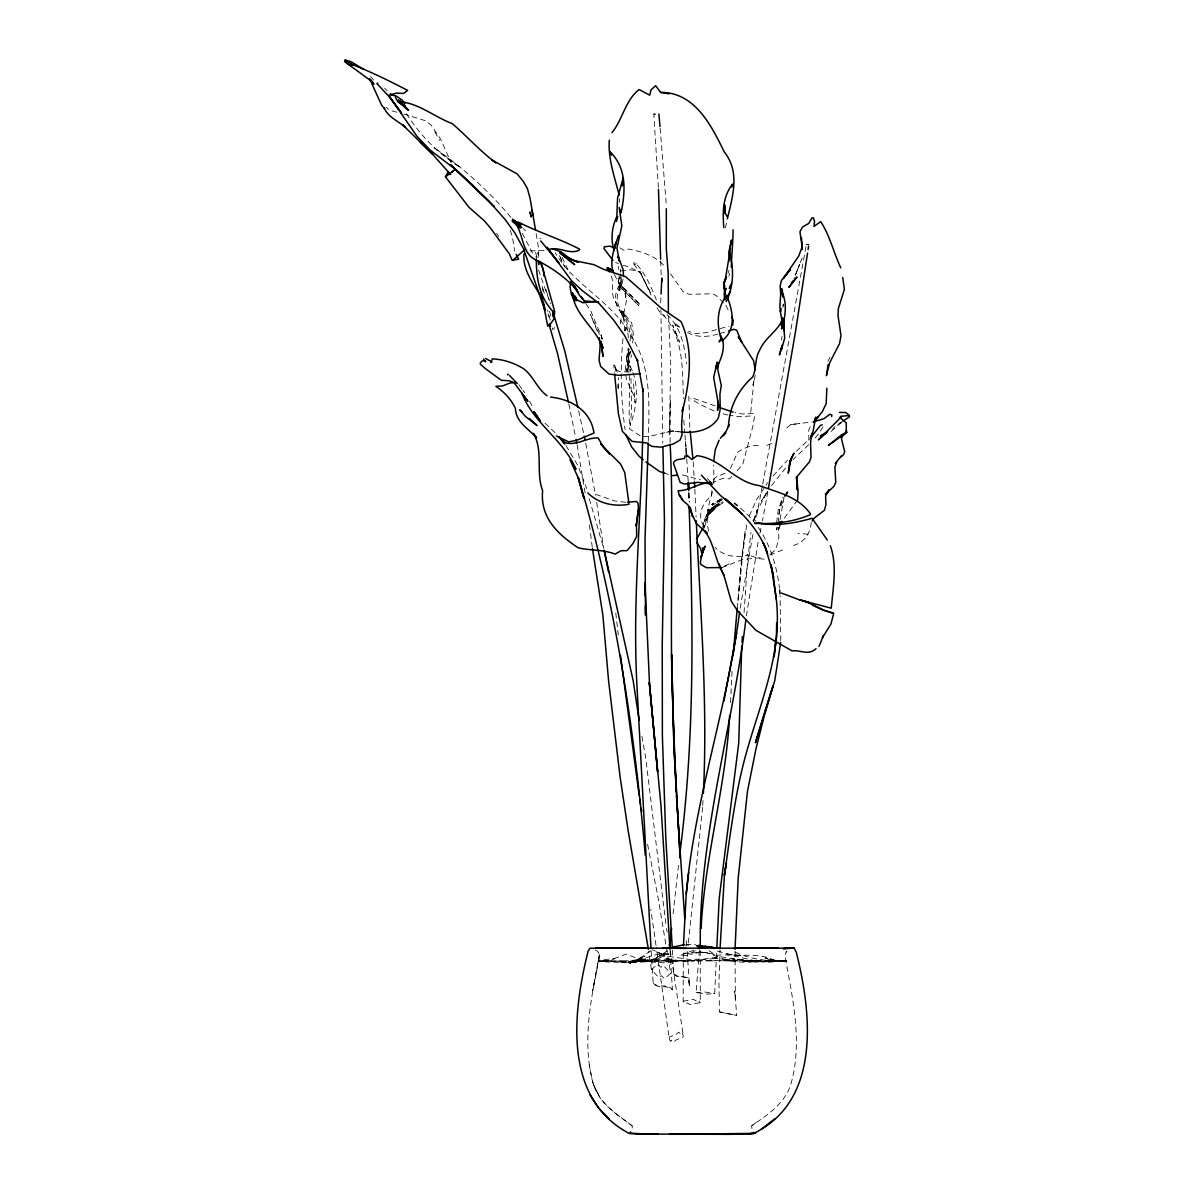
<?xml version="1.0" encoding="UTF-8"?>
<svg xmlns="http://www.w3.org/2000/svg" width="1194" height="1194" viewBox="0 0 1194 1194"><rect width="100%" height="100%" fill="white"/><g stroke="black" fill="none" stroke-linecap="round" stroke-linejoin="round"><path stroke-width="0.75" stroke-dasharray="5 3.75" d="M689.49 985.781L689.013 979.677L687.804 977.587L676.729 976.08L674.506 973.871L673.819 975.573L673.834 973.737L675.147 975.782L685.744 977.274L688.222 979.573L689.49 985.781L687.072 950.096M735.026 951.2L735.355 999.438L734.668 991.154L736.758 1015.467L719.489 1011.9L718.922 983.214L720.042 949.931M770.772 553.822L775.996 549.583L778.891 537.404L778.309 527.629L778.294 530.24L779.189 526.838M619.596 202.323L619.641 198.771M700.206 950.797L700.296 1002.617L689.774 1004.482L687.266 1002.96L685.252 1003.975L683.147 1001.214L683.311 951.275M618.238 388.647L618.402 377.632M628.447 337.872L626.76 325.186L621.059 311.903L630.298 323.29L632.193 336.798L631.268 341.648M630.044 341.141C631.716 330.499 626.178 321.305 622.731 311.738L631.716 322.947L633.686 336.454L632.566 343.006M624.343 330.902C625.94 319.485 619.731 309.679 614.537 300.142C610.268 292.351 614.492 283.426 611.134 275.486M648.282 441.183C649.178 404.93 652.058 365.095 629.716 334.051C611.403 300.664 574.284 285.575 555.18 252.77M713.818 483.585L713.758 465.018M660.67 302.798L660.998 295.739M699.356 950.454L696.087 992.542L705.908 994.169L714.669 993.632L716.669 951.588M730.489 702.579L732.146 669.938M702.609 807.323L687.953 946.499M702.714 805.472L703.027 799.935M776.787 527.494L776.637 529.837L777.518 526.42M778.085 522.882L780.055 506.152L783.025 497.047M780.01 519.614L784.01 497.779L779.443 510.644L778.578 517.539M744.056 612.552L747.623 560.971L750.966 532.464M780.801 640.656L780.1 595.657M552.449 327.962L552.329 329.365L554.061 329.007L554.434 327.335M629.999 354.663L630.298 351.424L628.014 359.334L630.447 367.946L628.537 357.364L627.387 371.244L628.357 361.633L626.283 371.14L631.79 354.916M737.235 608.224L741.772 558.628L746.802 524.39M628.79 349.991L628.328 354.842L628.268 348.17L626.253 359.498L628.745 368.095L626.85 357.528L629.014 350.245L626.253 359.498L626.85 357.528L625.059 371.379M711.923 490.391L711.415 495.794C702.654 503.002 697.326 514.181 703.042 524.853M673.103 913.783L678.789 862.605M776.622 522.748L778.189 510.151L782.742 497.301M622.969 338.783C620.029 368.782 620.999 399.706 625.059 429.631M782.936 307.395L783.339 304.216L782.503 307.634M781.458 340.006L781.966 336.484M746.399 616.014L758.1 542.21M620.328 323.873L622.193 311.067L623.581 317.425L621.059 311.903L621.671 313.127C614.164 305.5 613.701 294.142 619.298 285.306L619.283 290.649L618.208 277.307L618.999 283.635L613.418 272.635M740.161 608.343L753.354 531.628M767.846 491.734L762.473 520.703M762.414 485.764L755.578 521.136M762.727 483.973L806.099 246.218M759.921 533.24L762.115 522.494M669.237 1038.422L669.55 1036.87L675.908 1034.571L678.744 1032.153L680.878 1034.258L681.983 1032.706L683.311 1035.75L682.968 1037.362L676.505 1039.69L673.64 1042.123L671.386 1040.183L670.416 1041.571L669.237 1038.422L656.312 947.17M623.074 278.963L621.462 286.709L620.746 273.695M621.79 277.695L619.686 286.903L619.074 275.829M702.967 527.076C703.997 515.301 711.624 505.569 722.758 501.57M702.356 530.255L705.206 519.032L704.55 520.614L710.311 509.898L705.699 516.599L715.31 505.54L710.355 511.196L718.087 504.271L722.639 501.764M712.46 491.958C708.117 505.778 704.46 520.465 709.848 534.613M793.443 545.419C804.323 542.464 810.532 533.345 811.189 522.375M725.28 227.815L726.803 222.144M754.324 520.211L757.22 509.704L752.504 523.196M703.55 530.39C705.296 518.405 710.982 506.644 723.28 502.629M755.265 375.334L752.981 385.14L754.011 379.498L750.369 415.99L739.787 416.691L729.638 415.288M630.238 351.603L628.014 359.334L629.551 349.379M704.475 527.211L706.788 519.271L706.251 520.703L711.848 510.316L707.102 517.017L716.743 506.077L711.37 511.883L719.355 504.898L723.892 502.435M780.622 524.091L778.473 531.091L778.309 527.629M802.174 257.919L797.667 269.277M728.116 273.232L729.056 270.322M728.833 276.336L729.818 273.411M795.189 275.56L799.622 264.322L793.95 279.038M753.295 521.644L758.414 508.405L767.339 491.629L761.444 500.987L767.518 491.615M730.385 468.496L737.788 451.959C744.205 448.213 751.608 444.302 759.265 445.69M636.118 263.277L635.671 264.277L633.999 264.158L633.73 262.784L635.253 262.784C645.611 273.545 651.581 287.814 657.043 301.575M749.235 515.942L756.578 499.674L767.593 482.704M810.248 426.855L808.771 430.049L808.935 441.81M827.89 361.334L830.054 357.17M797.652 499.838L782.995 520.002M822.95 426.87L818.606 434.049L813.621 439.571M713.579 480.107L715.176 477.555L725.788 472.899M771.563 485.6L787.1 466.182M773.115 475.958L787.428 460.212M647.596 844.367L657.581 894.903L670.685 973.304L664.565 978.647L661.282 975.662L658.745 977.543L651.387 969.677L648.685 951.275M737.25 470.6L742.698 464.466L752.877 426.362L754.668 415.557L753.489 413.527L741.683 413.975L734.862 412.482M832.636 429.183L835.113 426.407M731.803 476.481L729.624 478.824L722.474 478.495L712.788 482.406M808.666 444.735L792.861 459.72M651.387 969.677L657.506 964.349L660.804 967.319L663.342 965.439L670.685 973.304M796.413 451.302L809.368 438.899M785.921 952.051L786.921 951.14L784.786 954.857C792.323 997.199 802.995 1041.586 790.891 1084.242C784.771 1103.734 767.444 1114.808 751.668 1125.867L751.966 1128.957L754.474 1133.36M710.49 960.916L676.162 960.916L666.416 961.886L678.207 960.513L666.953 962.991L642.865 961.528L650.611 961.349C642.462 963.2 565.628 962.468 614.835 958.633L611.268 959.797L626.104 954.081L640.596 959.707L646.252 960.08L636.059 962.155L628.313 961.513L635.104 961.051L642.7 957.767L635.104 961.051L628.238 962.349L637.163 960.215L645.044 955.946L630.059 963.14L619.029 961.633L622.895 961.961L598.492 961.006M786.771 427.945L790.801 424.601L812.487 421.915M755.847 1122.748L751.668 1125.882L751.966 1128.957M709.042 950.663L716.176 955.469C736.862 951.916 755.862 965.931 776.488 961.215L764.921 961.767L786.876 960.976L776.428 960.618L765.056 957.931L776.428 960.618L786.831 961.006L785.189 961.036M663.73 953.558L655.999 958.021L668.222 950.32M650.834 950.782L633.76 961.961L640.999 959.543L630.059 963.14L638.999 961.066L634.984 961.573L658.7 959.081L655.939 959.23L671.834 959.349L664.237 958.394L683.774 961.289L718.042 958.26L714.922 958.125L733.922 960.558L721.609 958.543C742.205 966.14 762.996 959.081 784.04 961.17L778.981 961.036M696.087 992.542L705.012 992.02L714.669 993.632M839.337 423.348L843.904 420.348L830.323 432.109M837.815 424.363L840.725 422.482M695.251 950.618L687.625 955.334L680.058 955.648L696.58 949.021M685.58 945.812L687.669 944.514L688.416 945.499M721.176 500.256L712.415 505.226L722.489 499.51M724.579 566.046L731.818 562.643M766.936 445.392L771.951 443.258M769.727 554.971L784.936 549.091M721.952 567.583L742.578 559.508L763.817 557.434M716.519 329.529L706.52 332.648L694.983 333.544L688.595 331.365M717.878 334.051C707.102 337.32 694.624 337.887 685.132 330.947M719.624 333.574L724.848 332.096M720.101 328.574L729.056 326.186M544.061 250.471L529.479 250.934L526.838 249.606M659.625 955.931L668.819 954.409L661.551 954.618L656.282 951.603L665.521 955.603L652.342 949.737M638.059 960.23L655.536 954.782L670.267 953.528L661.7 955.528L665.565 953.409L656.64 960.006L638.059 960.23L647.551 958.782L625.193 961.066M620.761 270.978L629.999 269.71L641.118 271.948M790.801 424.601L799.876 423.497M683.147 1001.214L693.669 999.423L696.206 1000.96L698.206 999.915L700.296 1002.617M674.491 960.782L632.507 961.036L650.909 959.618L665.625 955.887L688.804 959.379L703.803 959.081L720.131 956.707L742.026 960.125L771.548 960.901M642.954 436.72L650.461 436.183L672.371 430.989L678.595 431.691M604.045 961.17L694.774 961.006M624.85 961.036L598.134 961.006L598.925 961.036M808.069 534.181L798.085 533.375M539.927 238.591L540.852 238.576M598.134 961.006L612.283 960.692L598.134 961.006L599.149 960.991M764.25 559.135L759.429 558.688L746.951 554.553L748.31 554.956C736.952 558.135 723.31 556.508 715.072 547.33M778.025 961.006L760.742 961.424L786.562 960.991M645.148 961.021L742.026 960.125L731.982 958.857L746.28 959.946M659.342 960.886L636.596 961.036M725.594 960.901L756.578 961.036M748.548 961.036L767.011 961.021L752.921 962.349L737.638 959.379L747.937 961.573L741.847 960.722L763.712 961.095L744.146 961.021M782.085 960.976L786.831 961.006C768.055 961.26 748.981 959.678 732.265 950.558M673.162 960.901L684.983 960.827M617.97 961.021L621.298 961.036M658.387 187.548L653.819 113.997L658.894 114.131M685.878 944.454L695.789 944.752M773.055 960.573L786.831 961.006M719.489 1011.9L736.758 1015.467M680.147 431.855L671.55 431.124L665.998 432.437L672.371 430.989L679.117 431.81M767.667 959.245L784.04 961.17M625.746 502.346L614.582 500.883L593.119 493.51M727.952 415.049L721.086 413.378M653.819 113.997L655.551 114.266M629.253 372.14L618.895 371.289L615.761 369.334L614.776 365.095L613.746 365.095L614.432 372.215M682.431 474.913L700.609 479.839M717.43 951.111L730.564 954.543L742.041 955.887L725.221 953.857C741.384 957.2 758.324 952.275 773.548 959.931M396.886 112.191L389.99 110.355L386.14 107.356M623.149 265.292L629.641 267.053L641.476 273.486M715.131 405.856L691.371 397.602M403.781 114.042L425.392 120.713L431.213 125.161L440.676 139.235L451.123 162.817M664.819 473.257L668.327 474.436M714.102 410.975L699.833 404.393L690.714 398.453M615.626 262.411L618.477 263.74M674.879 324.962L680.893 327.992L675.655 323.768M619.865 247.785L624.313 250.486L628.089 249.039C642.044 251.471 656.879 256.307 665.968 267.799M640.103 435.78L629.745 428.989C628.119 408.199 630.775 387.095 628.551 366.065L630.701 371.08M595.418 949.976C599.224 951.349 599.955 955.991 599.075 959.513C590.418 1000.184 581.956 1043.213 593.299 1084.242C599.552 1103.465 616.88 1114.584 632.208 1125.882L632.208 1128.957M632.208 1125.882C620.79 1116.912 607.627 1109.271 599.492 1096.779M545.016 423.139L556.762 434.213M384.617 88.237L387.229 90.699M523.405 228.576L525.599 230.726M723.549 302.933L716.504 295.873L712.609 293.799L689.057 294.276L683.177 291.799L668.058 270.292M740.474 508.226C764.802 527.897 775.891 558.061 779.488 588.224M666.924 314.559C680.699 326.738 684.669 346.185 686.535 363.722M707.326 478.391L709.639 481.018M370.722 76.52L373.543 80.058M510.868 217.368C488.839 190.906 462.914 167.653 434.541 148.131L433.676 147.459L460.496 167.593C437.601 153.325 418.81 134.116 404.915 111.102M670.088 951.006L672.416 989.901C667.789 983.796 656.969 989.901 653.163 982.781L651.103 950.379M518.927 384.811L521.853 388.796M522.823 390.11L524.763 392.766M633.999 264.158L641.432 274.769L650.969 293.59L640.491 273.038L651.058 295.022M496.629 233.263L498.749 236.322M653.163 982.781L653.909 983.886C659.267 988.035 668.715 983.304 672.416 989.901M585.97 303.828L590.836 311.082L602.298 338.648M656.998 307.709L659.879 312.321L664.864 316.634L662.013 313.709C684.013 335.977 682.386 369.737 683.386 398.721M566.001 445.601L578.09 465.869L586.657 488.51M434.78 131.803L439.616 140.295M522.285 233.323L532.464 252.934M529.569 401.154L533.614 408.811M599.463 334.38L590.373 314.38L598.045 333.126M593.299 1084.242L599.522 1096.779L593.328 1084.256L589.164 1064.973M725.907 305.291L728.355 310.291M562.135 257.382L569.613 273.217M559.464 255.576L564.777 267.157M560.09 256.994L561.971 261.247M632.253 370.856L630.163 365.871L630.507 371.14M538.509 269.978L550.479 303.783M510.256 230.457L512.271 236.203L514.659 251.068M545.897 289.575L549.494 300.679M549.479 311.171L550.927 316.156M544.315 293.425L542.046 285.635L543.18 291.754M547.942 313.723L548.912 317.067M538.897 256.411L537.837 252.68L538.21 257.785M537.001 257.411L535.673 252.65L536.345 259.247M550.24 320.067L547.568 310.037M632.954 372.528C639.044 390.02 636.268 408.632 630.163 425.482L631.596 411.318L630.954 378.035M589.314 498.883L603.865 548.897M617.164 372.319L614.776 365.095L616.059 372.931M578.627 410.676L583.821 434.332M602.104 339.305L600.94 333.857L601.985 338.753M568.792 403.826L575.687 437.735M577.135 444.869L585.567 495.585M585.717 443.347L595.522 495.122M625.686 374.797L626.626 379.901L633.939 395.781L635.104 402.766L633.283 379.811M641.909 736.265L645.73 757.981L666.207 926.738M666.521 928.529L667.133 932.096M670.207 949.976L683.311 1035.75M536.151 233.606L538.285 246.352L538.539 257.292M656.013 945.364L650.76 909.335M615.776 613.044L618.313 635.029M596.657 502.465L603.701 548.374M589.418 524.853L592.448 548.643M625.059 293.082L625.865 299.53M660.163 128.265L666.327 205.055M683.789 420.169L684.804 433.168M684.953 435.019L685.834 446.153M686.386 940.827L686.804 946.379M686.744 458.809L688.192 481.376M670.058 442.541L670.461 399.497L669.297 435.034L670.715 363.379L668.491 314.559M693.207 461.899L694.296 480.167M694.848 489.301L696.102 517.047M620.492 269.232L620.656 272.202M618.537 266.441L618.701 269.456M672.371 950.051L673.819 975.573M688.744 492.495L689.207 501.749M688.878 492.973L689.266 501.943M617.865 384.558L617.999 388.199M660.7 261.038L661.222 275.724M660.909 309.918L662.789 443.153M688.804 396.139L689.804 427.467M688.729 493.361L688.938 500.793M710.848 960.812A93.475 5.224 -1 0 1 726.206 960.797M620.984 285.082L620.761 290.62L619.88 276.978L620.596 283.993L625.149 291.605L626.044 296.455L626.402 300.948L623.104 316.917L623.775 310.903L625.149 317.111L622.731 311.738L623.447 312.932C615.731 305.395 615.477 293.963 620.984 285.082M599.373 954.857L592.687 990.99L599.373 954.857M741.504 558.852L737.937 601.612L745.086 531.211L741.504 558.852M625.865 327.529L625.074 330.828L625.865 327.529M718.087 504.271L712.057 508.614L707.296 510.316L718.087 504.271M719.355 504.898L712.937 509.375L708.072 511.077L719.355 504.898M721.34 498.853L711.594 504.42L721.34 498.853M808.86 244.322L806.457 244.472L808.86 244.322M700.699 952.006L691.923 954.29L683.49 953.14C694.998 953.767 707.072 949.245 717.669 956.752L706.43 952.737L708.46 953.14L700.699 952.006M639.596 304.067L618.731 283.187L639.596 304.067M638.596 305.38L619.88 286.56L638.596 305.38M676.849 335.439L672.64 325.141L679.595 342.185L676.849 335.439M685.878 446.317L685.446 440.795L685.834 446.198"/><path stroke-width="1.5" d="M666.327 208.711L666.312 248.815L668.192 273.262L668.386 312.694M735.041 949.394L738.205 877.963L747.474 791.338L755.966 748.907L764.1 716.549L774.772 680.61L780.682 642.357M621.119 209.293L621.074 212.756C625.552 191.413 626.969 168.055 609.806 151.578L611.537 155.16M700.281 945.364C699.147 834.934 732.325 728.489 745.892 619.686M776.652 622.94L776.443 636.999L774.205 656.76M683.431 945.797L686.251 893.903L688.669 872.605M648.238 443.049L645.029 539.016L645.521 615.119L645.372 606.134M661.745 281.56L661.819 278.112L661.073 293.978M619.179 207.502L621.865 225.845L616.925 248.024L619.432 261.396L618.149 256.397L623.298 270.083L623.372 275.575M720.101 948.081L724.504 873.769L726.4 863.053L724.4 875.277C730.534 833.576 735.206 791.577 746.877 750.966C761.235 700.535 782.906 651.088 776.055 597.298M826.845 388.229L826.188 403.647L822.382 411.527L813.86 422.437L817.681 416.81L814.009 422.183L815.771 417.124L812.89 432.019L810.651 437.526L812.174 433.243M716.833 947.946L719.176 898.589L738.728 743.101L741.758 645.715M775.712 640.223L774.727 651.894M797.652 499.838L798.099 491.241L796.458 476.973L797.264 489.868L797.234 476.361L809.532 461.735L810.995 457.362L810.577 442.168L812.114 433.571M703.4 793.279C707.848 702.43 700.4 611.492 696.266 520.763M779.637 525.136L779.876 521.45M742.011 642.029L742.399 636.506M728.982 257.725L724.877 281.769L726.474 276.933L723.758 282.456L724.803 294.933L724.624 285.291M638.477 508.942L636.238 525.882L638.477 508.942L638.029 503.167L636.387 501.48L627.522 502.196M733.131 655.625L737.235 608.224M701.072 928.499C704.773 856.725 725.848 787.1 729.638 715.34M609.298 140.191C607.91 158.832 614.701 177.249 619.179 195.219M814.069 226.472L814.532 221.383L813.398 217.875L812.114 217.726L808.681 223.472L802.547 226.979L799.95 231.8L802.144 246.919L798.726 256.068L783.264 278.545L790.413 269.501L781.383 280.515L780.145 286.276L780.667 293.575L781.07 288.724L779.831 306.724L780.563 311.694L781.115 308.559M781.831 293.605L782.264 289.082L782.816 297.007M570.628 281.948L570.105 287.276L571.389 294.396L575.015 300.888L572.21 292.62M669.55 948.573L671.61 928.439M622.372 185.876L623.223 177.772L617.552 198.144L616.835 216.517C611.835 227.203 610.567 239.188 614 250.546M686.251 893.903C694.789 798.338 727.444 707.072 739.579 612.029M679.849 853.471C694.923 738.444 693.221 622.029 689.087 506.36M831.696 416.512L831.86 415.079L829.934 414.228L823.964 418.676L814.054 421.631M732.638 325.231L733.25 320.305L731.623 316.962M615.104 248.292L615.895 242.307C613.313 252.024 609.716 262.874 613.418 272.635M718.191 405.691L717.564 410.363L717.848 401.274L718.907 406.99L713.669 377.438L717.206 362.095L715.997 367.021M841.845 436.273L841.486 438.78L844.665 451.586L843.636 454.63L840.666 457.212M722.534 339.29C725.176 349.588 720.877 359.379 716.325 368.483L718.594 362.767L717.803 369.752L721.31 385.572L719.922 393.96L720.251 409.02L718.37 417.99C710.564 430.676 694.505 433.392 680.804 432.004M780.98 324.887L782.055 317.694L782.383 322.529M807.547 253.143L795.502 331.708L768.458 488.077M808.069 249.621L808.607 246.083M782.07 345.857L779.443 354.946L782.324 344.917M828.173 364.394L826.427 375.662L829.666 362.842L839.546 343.514L841.009 335.618L837.979 315.395L838.412 308.365L844.382 289.381L842.725 277.515M731.34 267.307C731.504 254.815 733.086 242.292 733.056 229.86M727.37 218.86C732.519 196.741 740.444 172.115 724.295 151.996C711.37 125.504 694.744 92.057 660.446 92.386L669.028 93.819M723.862 701.356L736.638 632.939M684.998 455.839L684.49 458.451L676.774 459.824L674.103 461.541L673.52 463.451L680.177 482.436L684.401 484.063L697.938 482.361L709.326 483.66M730.37 246.083L731.519 240.024L728.833 251.964L728.907 261.352M682.326 410.393L682.923 407.527L681.61 424.333L682.013 434.974L680.058 440.079L673.237 444.004L660.909 447.153L651.864 446.377L646.67 442.914L632.044 441.362L622.358 431.332L618.402 413.631L614.611 373.991M782.16 346.335L781.518 349.424L784.682 338.171L783.309 319.529M731.877 187.04L732.579 184.085C722.564 196.652 722.579 212.577 723.818 227.681M833.725 613.298L830.905 624.119L822.382 637.7L823.487 635.477L818.994 646.476M616.462 221.457L617.716 216.681M726.206 301.634C733.638 286.664 734.086 269.74 729.698 253.441L730.041 258.397M524.032 253.77C522.226 269.516 533.748 284.5 541.733 297.485M724.907 300.052L726.071 296.008C717.176 308.395 716.325 324.41 721.176 338.618L720.579 335.484L720.803 339.036L719.161 341.872L722.146 338.081M682.192 411.796C689.744 382.841 694.027 349.558 681.013 321.574L661.595 308.455L625.671 276.724L604.224 269.605L593.731 264.605L573.15 260.382L578.314 262.307L567.389 257.292L571.329 260.008M614.343 248.009L618.477 235.502M836.621 462.317L834.875 467.093L835.77 482.182L834.009 486.301L825.352 494.346L829.173 489.779L825.606 495.943L825.964 504.465L824.502 510.211L814.248 518.077L812.219 520.942M781.771 322.126L783.115 318.529C778.01 331.066 764.906 337.663 759.653 350.185C754.757 358.439 756.623 368.364 752.757 376.916C738.205 389.886 729.37 406.93 728.43 426.571L729.086 424.736L726.295 431.034L720.4 438.243M541.195 292.679L547.747 326.186L550.15 323.738M726.31 288.441L724.206 293.411L724.459 298.246M730.519 285.754L729.355 288.426L731.519 283.53M840.725 418.497L841.277 417.318L841.024 418.467L846.247 422.885L846.352 432.332L846.292 430.452M780.622 524.091L781.891 521.405M630.641 1131.897L629.925 1133.419L658.178 1134.3L629.119 1133.404C562.673 1098.286 572.762 1011.87 588.224 950.827L590.12 948.17L778.398 948.155M612 132.594C622.88 119.251 625.283 100.042 639.148 89.565L649.73 95.162L651.014 89.908L655.64 85.714L659.954 91.55M785.771 495.301L787.533 492.018L784.891 496.331M696.46 539.509L702.579 528.688M719.087 440.228L715.296 449.541L713.654 461.526M726.131 298.5L729.907 292.231M721.937 340.857C737.071 329.365 732.758 310.291 726.504 295.157M835.293 463.406L841.412 455.809M513.271 259.993L524.853 249.427M791.249 283.097L793.323 280.68M723.251 435.825L725.877 432.87M448.466 171.548L445.362 176.697L468.914 207.219L484.585 221.084L490.45 228.054L509.45 253.979L512.062 260.232L518.644 259.232L516.256 254.337M701.356 1134.24C719.072 1134.181 735.653 1134.793 753.638 1133.449C821.218 1100.704 811.636 1012.751 796.234 952.17L794.189 948.17L787.622 948.155M810.666 437.661L820.278 425.616L822.173 424.736M814.487 226.024L820.741 221.681C829.92 235.785 833.651 252.68 840.785 267.904M507.48 374.782L508.226 374.155M451.705 172.264L455.317 169.369M841.233 437.452L846.77 432.183L841.561 434.825L828.337 445.481L846.77 432.183M761.13 1129.36L774.921 1118.688M826.188 432.959L818.427 439.855L838.576 419.721L840.68 416.273L849.083 415.602M455.272 169.354L446.601 176.055M549.524 325.246L554.031 318.902L554.673 311.425L541.106 262.77M843.651 420.616L849.471 416.87L849.322 415.333L845.606 412.497L839.457 412.437M827.561 431.9L820.323 436.123L824.935 433.512M377.767 83.147L376.871 83.565L388.453 95.893L401.617 113.191L388.975 95.819L416.96 136.31L430.198 150.131L456.287 170.026L472.466 184.891L494.077 206.517L450.571 164.742L489.092 201.353L505.256 219.666L514.972 233.114L523.569 248.919L544.912 310.41M816.024 648.7C808.234 655.894 800.577 649.775 792.04 650.849L755.921 630.313L737.146 610.268L731.25 601.164L724.683 577.896L719.131 563.852M699.177 948.663L705.415 946.469L720.31 948.439M728.355 331.036L733.638 329.32L736.698 330.171L741.877 342.559L738.31 336.708L753.608 360.782L755.145 369.916M698.102 948.32L705.415 946.469L700.236 947.066L712.027 947.155L696.505 945.618L705.057 947.633M389.169 95.132L396.572 93.117L403.497 93.445L407.617 90.371C389.259 80.804 370.095 71.476 351.096 64.058L352.931 65.252L345.185 59.7L344.529 61.282L346.573 62.998L372.065 81.685L369.782 79.147L381.573 105.087L384.528 108.818L384.155 107.818C387.662 117.012 398.408 121.057 405.393 127.385L402.542 124.683L432.616 154.28L450.675 174.637M672.729 947.066L684.356 944.738M755.503 1133.136L747.25 1133.987M709.639 482.869C698.4 482.764 689.371 490.973 678.177 490.689L679.117 495.047L682.386 500.167L687.834 504.793L696.221 523.33L707.042 533.285L704.37 530.703C714.773 543.733 714.907 561.284 724.191 575.135M595.567 301.589L582.985 302.739L577.329 300.112L572.717 293.858L575.583 298.485M640.148 373.782L618.999 375.334L608.985 374.02L600.672 366.483L599.06 360.275L600.134 345.917L599.298 337.783M754.474 1133.36L681.132 1134.27M671.834 475.63L677.132 475.272M514.733 382.677L510.002 382.976L502.555 385.946L495.838 386.319C504.017 391.766 511.211 399.453 515.39 408.363C515.912 422.228 528.569 428.736 536.613 437.87L533.3 433.303C543.613 450.272 535.539 472.033 542.628 490.779C540.001 517.748 557.896 534.255 578.18 547.822C590.508 550.718 602.97 549.344 615.134 554.106L621.059 550.718L627.134 550.613L632.924 543.524L636.715 536.3L636.447 524.136M790.1 948.215L783.085 948.633L794.189 948.17L734.22 948.155M791.98 948.215L794.189 948.17M549.419 249.322C559.553 246.442 569.463 254.874 579.12 250.233L579.672 249.188C559.896 238.8 537.987 232.233 518.48 222.114L517.106 223.412L521.838 227.576M714.728 1134.285L717.146 1134.255M721.952 567.583L706.296 567.702L700.818 564.434L700.341 562.09L703.296 547.658L701.997 554.27L700.639 548.494L696.729 542.33M646.79 948.126L595.687 948.155M669.446 1134.285L678.685 1134.24M699.221 1134.24L694.565 1134.24M716.669 948.17L720.31 948.17M673.655 1134.285L676.938 1134.285M678.804 1134.285L692.192 1134.255M670.207 1134.285L672.297 1134.285M708.967 1134.285L636.298 1134.001M710.52 1134.285L713.027 1134.285M684.968 1134.225L696.699 1134.255M400.318 101.759C419.303 103.535 434.631 117.042 452.242 123.594C467.123 136.325 480.033 151.205 495.958 162.847L491.674 159.892L517.002 173.787L523.032 181.01L527.375 188.443L530.076 198.383L535.539 229.964M686.431 948.439L662.61 948.155L667.267 948.215M598.672 301.963L584.508 300.992L579.672 295.53L573.09 285.038L577.374 290.829C566.538 278.187 552.852 268.396 538.076 260.904C520.912 254.949 524.27 234.188 514.808 222.472L520.42 227.964L512.241 221.383L512.599 219.383L519.196 224.397M754.474 523.211C773.294 524.569 792.95 522.077 810.248 514.718L810.428 513.838C798.428 496.585 777.428 492.301 758.951 485.51C735.34 482.57 720.848 458.257 696.997 455.705L691.938 459.571L687.49 455.675M756.757 522.599C775.19 526.733 794.234 523.285 812.114 518.286L827.278 540.016M733.146 412.109L719.967 407.676M550.524 397.095C571.12 399.244 590.821 410.572 593.97 433.049L576.598 440.347L568.598 441.84L556.404 435.944M823.502 610.149L833.248 613.223L822.785 609.895L812.248 604.851L823.502 610.149L805.159 601.164M698.788 945.245L705.684 947.514M664.819 473.257L659.551 471.481L645.924 461.899M614.641 247.83L609.731 246.143L604.313 246.8L603.97 248.561L612.955 260.456M552.344 248.8L560.896 251.755L571.314 259.605M515.032 382.99L509.435 380.782L501.301 380.289L485.6 368.782L480.436 364.304L480.331 362.767L482.525 360.767L485.555 360.931L485.391 361.797L483.6 358.976M781.369 593.045L799.502 599.866L831.263 608.194C833.039 587.702 837.412 565.613 830.352 545.748M612.015 270.098L607.268 267.859L607.119 268.963L609.119 270.262M613.059 270.799L607.268 267.859L612.985 270.725M401.378 101.788L398.348 100.117L401.975 102.341M485.659 358.469L491.913 362.006L490.973 362.454L492.271 358.887C503.286 359.349 513.883 362.827 523.285 368.528C533.255 375.767 536.957 388.528 547.031 395.707M521.047 224.965L514.181 220.786L518.315 223.86M547.912 324.469L550.688 326.156M351.245 66.267L345.066 61.625L346.648 60.401L351.394 61.879L363.752 69.461M518.226 223.696L512.599 219.383L518.868 224.338M734.489 503.226L737.34 505.54M643.208 459.675L639.133 456.332L631.611 446.899L626.014 435.109M587.821 492.928C598.507 503.704 614.417 506.957 629.029 504.271L624.76 472.54L620.462 463.899L602.955 446.466L600.701 443.661L609.865 454.272L602.955 446.466L598.164 437.929C587.164 437.273 577.09 445.765 565.866 442.84L560.852 439.198L564.284 443.108M522.181 411.945L519.718 409.841L525.599 416.572L537.031 425.557L529.375 418.407M420.288 142.161L432.616 154.28M516.629 221.875L518.957 224.173M704.37 530.703L706.714 533.061M509.375 375.334L517.345 383.587M608.865 1118.703L598.701 1108.196L589.866 1094.704M403.005 104.221L408.617 110.415L397.692 101.4L395.318 97.192M540.763 240.979L558.792 262.889L546.986 247.233L571.568 280.754L582.09 290.485L599.328 303.709L613.671 320.141L624.731 335.723L637.626 360.991L637.148 359.334L643.044 391.378L642.924 388.811C644.476 486.331 631.984 583.657 636.715 681.237L650.999 948.588M701.385 475.182L720.146 495.152L742.161 514.032L725.4 498.913C741.489 511.868 756.13 527.33 764.772 546.315M559.792 437.795L563.18 441.765M709.729 481.675L712.087 484.57L710.161 481.749M559.195 436.885L564.866 444.138M404.826 103.699L401.93 99.863L396.274 96.057L391.05 94.833L390.483 93.654M514.689 383.513L527.867 401.259L521.793 393.02C533.3 423.363 563.449 439.392 575.956 469.242L570.016 459.765L578.105 477.615L583.866 498.241L578.254 477.391C614.477 597.925 633.462 722.728 644.626 847.889L645.267 855.098M570.747 281.754L575.792 288.56L574.15 285.754M578.194 292.202L574.538 286.5M581.105 296.56L585 302.38M679.58 494.868L682.595 499.659M607.761 269.008L609.343 271.874M727.131 216.756L725.236 212.801L724.609 204.592L724.758 213.532M692.445 516.689L690.356 507.51M540.001 261.62L543.255 269.217L544.031 276.038M576.538 300.037L575.15 296.142L576.433 300.664M553.628 314.201L564.687 350.633L577.821 407.035M572.18 292.709C574.612 315.574 595.925 327.723 602.985 348.275L601.925 343.812M549.449 325.887L557.508 353.409L568.419 402.05M766.145 549.658L772.981 573.613L776.264 598.955L771.07 564.852L773.667 577.329M531.763 210.219L533.091 215.189M543.374 302.351L545.136 309.231M604.298 550.703L633.148 680.58L639.133 720.012M782.428 295.336L781.294 290.321C787.562 302.769 785.533 316.365 781.533 329.037L783.533 319.574L783.995 324.708L783.115 319.589M618.149 256.397L618.865 259.68M584.224 436.153L585.03 439.795M604.074 550.195L608.567 572.03M576.045 439.511L576.777 443.078M669.282 944.618L669.909 948.185M592.448 548.643L602.88 615.253L608.597 680.953L620.074 776.742L628.238 831.173L648.417 949.424M780.189 310.664L782.339 322.544M639.178 795.368L620.492 655.327M639.745 799.01L640.581 804.472M641.148 808.114L641.7 811.756M783.279 319.455L784.055 330.813M552.837 311.052L553.553 317.41L552.628 311.156C539.389 296.903 536.196 277.993 536.345 259.247M690.162 431.094L692.848 458.272M723.758 282.456L724.385 288.829M658.894 114.131L659.998 126.504M779.637 590.075L779.951 593.791M801.502 237.964L802.353 249.427M684.729 918.589L676.416 795.532M538.449 261.188L538.703 264.59L538.613 260.934M685.968 448.004L686.61 457.018M670.162 444.347C674.371 530.524 669.207 616.895 672.715 703.117M694.415 481.988L694.744 487.465M669.983 949.155L660.969 805.562L649.297 682.49L657.596 771.787L649.521 683.998L644.969 582.791L645.193 595.358M672.282 948.23L665.789 838.039L662.371 735.788L662.237 644.133L664.446 521.3L662.909 446.795M676.222 791.846L672.819 706.818M688.281 483.242L688.654 490.644M658.476 189.309L660.64 259.217M688.729 489.391L688.416 482.227L688.625 489.659M730.071 247.591L730.086 253.053M789.398 465.003L788.264 473.167L790.995 458.705L794.04 453.108L790.144 461.421L790.995 458.705L789.398 465.003M703.415 549.21L701.042 557.374L705.147 546.136L703.415 549.21M763.876 714.922L755.429 742.758L773.011 685.953L763.876 714.922M796.831 277.172L789.04 287.127L796.831 277.172M810.278 603.134L799.473 599.657L810.278 603.194M404.796 105.744L397.692 101.4L404.796 105.744M574.583 264.605L559.986 252.874L574.583 264.605M540.419 421.169L534.106 411.855L540.419 421.169M372.513 82.207L369.782 79.147L373.946 84.237L372.513 82.207M765.652 547.942L763.264 542.957L767.488 553.703L765.652 547.942M531.046 216.039L529.957 212.039L531.27 216.935L531.046 216.039M602.985 356.111L600.91 341.648L602.985 356.111M680.177 857.934L673.894 743.653L671.61 654.581L673.968 749.354L680.177 857.934"/></g></svg>
